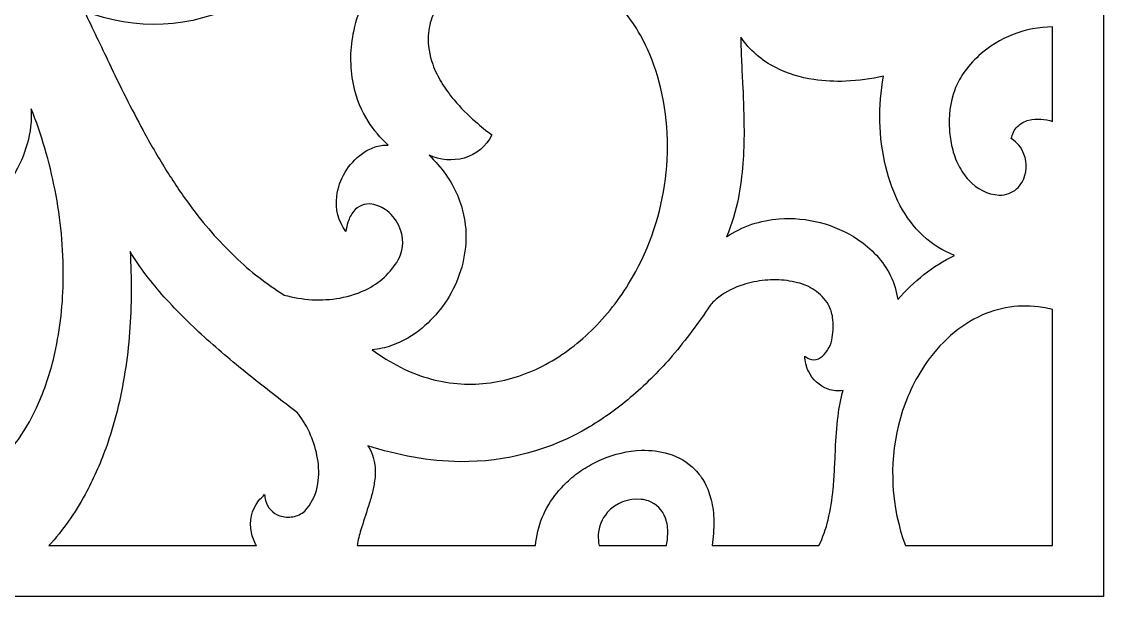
# Model space of a CAD drawing. Header units: centimetres. Extents: x 12.2 to 20.8, y -9 to 9.
# Drawn here: x 16 to 20.798, y -9 to -6.452 of the extents above; entities that cross this region are included whole.
import ezdxf

# ---------------------------------------------------------------- set-up
doc = ezdxf.new("R2010")
doc.units = ezdxf.units.CM
doc.header["$MEASUREMENT"] = 0
doc.layers.add('layer 1', color=7, linetype='Continuous')

msp = doc.modelspace()

# ---------------------------------------------------------------- linework, layer by layer
at = {"layer": 'layer 1', "color": 250, "lineweight": 30}
for points, knots in [([(20.79752, 9.00068), (20.79752, 9.00068), (12.15709, 9.00068), (12.15709, 9.00068), (12.15709, 9.00068), (12.15709, 9.00068), (12.15709, -9.00021), (12.15709, -9.00021), (12.15709, -9.00021), (12.15709, -9.00021), (20.79752, -9.00021), (20.79752, -9.00021), (20.79752, -9.00021), (20.79752, -9.00021), (20.79752, 9.00068), (20.79752, 9.00068)], [0, 0, 0, 0, 0.2, 0.2, 0.2, 0.2, 0.4, 0.4, 0.4, 0.4, 0.6, 0.6, 0.6, 0.6, 1, 1, 1, 1]), ([(17.00022, -6.35289), (17.02698, -6.33696), (17.05289, -6.31962), (17.07783, -6.30095), (17.07783, -6.30095), (17.103, -6.2821), (17.12686, -6.26157), (17.14926, -6.2395), (17.14926, -6.2395), (17.17196, -6.21712), (17.19341, -6.19349), (17.2135, -6.16873), (17.2135, -6.16873), (17.23402, -6.14343), (17.25275, -6.11673), (17.26955, -6.08883), (17.26955, -6.08883), (17.28683, -6.06012), (17.30247, -6.03045), (17.31641, -5.99997), (17.31641, -5.99997), (17.33087, -5.96832), (17.34313, -5.9357), (17.35307, -5.90235), (17.35307, -5.90235), (17.3745, -5.83051), (17.38751, -5.7564), (17.39182, -5.68155), (17.39182, -5.68155), (17.40505, -5.72732), (17.42306, -5.77157), (17.44554, -5.81357), (17.44554, -5.81357), (17.45779, -5.83646), (17.47106, -5.85878), (17.48532, -5.88047), (17.48532, -5.88047), (17.51128, -5.91994), (17.54231, -5.95584), (17.57762, -5.98724), (17.57762, -5.98724), (17.6045, -6.01114), (17.63538, -6.03014), (17.66883, -6.04336), (17.66883, -6.04336), (17.69466, -6.05356), (17.72243, -6.05794), (17.75015, -6.05618), (17.75015, -6.05618), (17.7144, -6.08324), (17.68133, -6.11366), (17.65139, -6.14703), (17.65139, -6.14703), (17.6211, -6.1808), (17.59375, -6.21712), (17.56967, -6.25557), (17.56967, -6.25557), (17.52168, -6.3322), (17.48815, -6.41701), (17.47077, -6.50574), (17.47077, -6.50574), (17.45538, -6.58433), (17.45655, -6.66529), (17.47422, -6.7434), (17.47422, -6.7434), (17.48622, -6.79645), (17.50729, -6.84705), (17.5365, -6.89294), (17.5365, -6.89294), (17.56131, -6.93193), (17.59107, -6.96755), (17.62504, -6.9989), (17.62504, -6.9989), (17.60463, -6.99868), (17.58432, -7.00189), (17.56498, -7.00842), (17.56498, -7.00842), (17.54568, -7.01494), (17.52744, -7.02429), (17.51088, -7.03616), (17.51088, -7.03616), (17.44804, -7.08124), (17.4068, -7.15053), (17.39719, -7.22726), (17.39719, -7.22726), (17.3903, -7.28224), (17.40464, -7.33783), (17.4373, -7.38259), (17.4373, -7.38259), (17.43944, -7.3684), (17.44269, -7.35441), (17.44705, -7.34074), (17.44705, -7.34074), (17.45246, -7.32371), (17.46088, -7.3078), (17.47189, -7.29373), (17.47189, -7.29373), (17.49097, -7.26935), (17.52156, -7.25699), (17.55223, -7.26124), (17.55223, -7.26124), (17.57713, -7.26469), (17.60061, -7.27484), (17.62018, -7.29062), (17.62018, -7.29062), (17.64544, -7.31098), (17.66523, -7.33728), (17.6778, -7.36719), (17.6778, -7.36719), (17.69478, -7.40914), (17.6942, -7.45612), (17.67621, -7.49766), (17.67621, -7.49766), (17.64496, -7.55618), (17.59677, -7.60386), (17.53794, -7.63453), (17.53794, -7.63453), (17.4981, -7.65529), (17.45529, -7.66976), (17.41101, -7.67741), (17.41101, -7.67741), (17.32879, -7.69164), (17.24446, -7.68702), (17.16428, -7.66394), (17.16428, -7.66394), (17.08598, -7.61536), (17.01301, -7.55871), (16.94652, -7.49492), (16.94652, -7.49492), (16.87344, -7.4248), (16.80658, -7.34848), (16.74667, -7.26681), (16.74667, -7.26681), (16.70824, -7.21442), (16.67185, -7.16057), (16.63756, -7.10538), (16.63756, -7.10538), (16.60292, -7.04962), (16.56999, -6.99282), (16.53883, -6.93504), (16.53883, -6.93504), (16.48579, -6.83672), (16.43536, -6.73703), (16.38758, -6.63605), (16.38758, -6.63605), (16.35094, -6.55863), (16.31404, -6.48134), (16.27689, -6.40417), (16.27689, -6.40417), (16.50156, -6.49494), (16.75497, -6.4825), (16.9696, -6.37001), (16.9696, -6.37001), (16.97995, -6.36459), (16.99017, -6.35888), (17.00022, -6.35289)], [0, 0, 0, 0, 0.025, 0.025, 0.025, 0.025, 0.05, 0.05, 0.05, 0.05, 0.075, 0.075, 0.075, 0.075, 0.1, 0.1, 0.1, 0.1, 0.125, 0.125, 0.125, 0.125, 0.15, 0.15, 0.15, 0.15, 0.175, 0.175, 0.175, 0.175, 0.2, 0.2, 0.2, 0.2, 0.225, 0.225, 0.225, 0.225, 0.25, 0.25, 0.25, 0.25, 0.275, 0.275, 0.275, 0.275, 0.3, 0.3, 0.3, 0.3, 0.325, 0.325, 0.325, 0.325, 0.35, 0.35, 0.35, 0.35, 0.375, 0.375, 0.375, 0.375, 0.4, 0.4, 0.4, 0.4, 0.425, 0.425, 0.425, 0.425, 0.45, 0.45, 0.45, 0.45, 0.475, 0.475, 0.475, 0.475, 0.5, 0.5, 0.5, 0.5, 0.525, 0.525, 0.525, 0.525, 0.55, 0.55, 0.55, 0.55, 0.575, 0.575, 0.575, 0.575, 0.6, 0.6, 0.6, 0.6, 0.625, 0.625, 0.625, 0.625, 0.65, 0.65, 0.65, 0.65, 0.675, 0.675, 0.675, 0.675, 0.7, 0.7, 0.7, 0.7, 0.725, 0.725, 0.725, 0.725, 0.75, 0.75, 0.75, 0.75, 0.775, 0.775, 0.775, 0.775, 0.8, 0.8, 0.8, 0.8, 0.825, 0.825, 0.825, 0.825, 0.85, 0.85, 0.85, 0.85, 0.875, 0.875, 0.875, 0.875, 0.9, 0.9, 0.9, 0.9, 0.925, 0.925, 0.925, 0.925, 0.95, 0.95, 0.95, 0.95, 1, 1, 1, 1]), ([(17.55423, -7.9067), (17.58379, -7.90441), (17.61292, -7.89818), (17.64084, -7.8882), (17.64084, -7.8882), (17.69016, -7.87056), (17.73594, -7.84421), (17.77597, -7.81042), (17.77597, -7.81042), (17.8096, -7.78204), (17.83982, -7.74984), (17.86602, -7.71448), (17.86602, -7.71448), (17.92281, -7.63784), (17.95805, -7.54734), (17.968, -7.45247), (17.968, -7.45247), (17.97259, -7.4088), (17.97077, -7.36467), (17.96259, -7.32152), (17.96259, -7.32152), (17.94953, -7.25257), (17.92174, -7.18722), (17.88113, -7.12999), (17.88113, -7.12999), (17.85914, -7.09901), (17.83435, -7.07011), (17.80706, -7.04366), (17.80706, -7.04366), (17.85559, -7.06622), (17.91059, -7.0708), (17.96217, -7.05655), (17.96217, -7.05655), (18.01585, -7.04118), (18.06071, -7.00403), (18.08579, -6.95414), (18.08579, -6.95414), (18.06059, -6.93529), (18.03611, -6.91551), (18.01239, -6.89484), (18.01239, -6.89484), (17.97838, -6.8652), (17.94663, -6.83308), (17.91739, -6.79872), (17.91739, -6.79872), (17.89697, -6.77473), (17.8785, -6.74915), (17.86214, -6.72222), (17.86214, -6.72222), (17.84651, -6.69648), (17.83339, -6.66931), (17.82295, -6.64106), (17.82295, -6.64106), (17.80794, -6.60046), (17.80124, -6.55728), (17.80322, -6.51403), (17.80322, -6.51403), (17.80464, -6.48303), (17.81163, -6.45254), (17.82387, -6.42402), (17.82387, -6.42402), (17.8445, -6.3759), (17.8767, -6.33364), (17.91761, -6.30096), (17.91761, -6.30096), (17.95178, -6.27367), (17.98973, -6.25151), (18.0303, -6.23518), (18.0303, -6.23518), (18.0792, -6.21548), (18.13082, -6.2034), (18.18338, -6.19934), (18.18338, -6.19934), (18.28124, -6.19179), (18.37936, -6.20931), (18.46857, -6.25024), (18.46857, -6.25024), (18.50682, -6.2678), (18.54291, -6.28969), (18.57616, -6.31549), (18.57616, -6.31549), (18.64497, -6.36888), (18.70213, -6.43573), (18.74421, -6.51199), (18.74421, -6.51199), (18.77572, -6.56909), (18.80098, -6.62941), (18.81957, -6.69192), (18.81957, -6.69192), (18.86261, -6.84037), (18.87472, -6.99601), (18.85518, -7.14933), (18.85518, -7.14933), (18.83566, -7.30251), (18.78625, -7.45031), (18.70973, -7.58445), (18.70973, -7.58445), (18.66276, -7.66679), (18.60525, -7.74263), (18.53864, -7.81007), (18.53864, -7.81007), (18.47526, -7.87425), (18.40281, -7.92874), (18.32358, -7.97185), (18.32358, -7.97185), (18.24737, -8.01331), (18.1644, -8.0408), (18.07851, -8.05304), (18.07851, -8.05304), (17.99127, -8.06548), (17.90245, -8.05998), (17.81741, -8.0369), (17.81741, -8.0369), (17.76985, -8.024), (17.72372, -8.00632), (17.67971, -7.98414), (17.67971, -7.98414), (17.63574, -7.96197), (17.59376, -7.93606), (17.55423, -7.9067)], [0, 0, 0, 0, 0.0322581, 0.0322581, 0.0322581, 0.0322581, 0.0645161, 0.0645161, 0.0645161, 0.0645161, 0.0967742, 0.0967742, 0.0967742, 0.0967742, 0.1290323, 0.1290323, 0.1290323, 0.1290323, 0.1612903, 0.1612903, 0.1612903, 0.1612903, 0.1935484, 0.1935484, 0.1935484, 0.1935484, 0.2258065, 0.2258065, 0.2258065, 0.2258065, 0.2580645, 0.2580645, 0.2580645, 0.2580645, 0.2903226, 0.2903226, 0.2903226, 0.2903226, 0.3225806, 0.3225806, 0.3225806, 0.3225806, 0.3548387, 0.3548387, 0.3548387, 0.3548387, 0.3870968, 0.3870968, 0.3870968, 0.3870968, 0.4193548, 0.4193548, 0.4193548, 0.4193548, 0.4516129, 0.4516129, 0.4516129, 0.4516129, 0.483871, 0.483871, 0.483871, 0.483871, 0.516129, 0.516129, 0.516129, 0.516129, 0.5483871, 0.5483871, 0.5483871, 0.5483871, 0.5806452, 0.5806452, 0.5806452, 0.5806452, 0.6129032, 0.6129032, 0.6129032, 0.6129032, 0.6451613, 0.6451613, 0.6451613, 0.6451613, 0.6774194, 0.6774194, 0.6774194, 0.6774194, 0.7096774, 0.7096774, 0.7096774, 0.7096774, 0.7419355, 0.7419355, 0.7419355, 0.7419355, 0.7741935, 0.7741935, 0.7741935, 0.7741935, 0.8064516, 0.8064516, 0.8064516, 0.8064516, 0.8387097, 0.8387097, 0.8387097, 0.8387097, 0.8709677, 0.8709677, 0.8709677, 0.8709677, 0.9032258, 0.9032258, 0.9032258, 0.9032258, 0.9354839, 0.9354839, 0.9354839, 0.9354839, 1, 1, 1, 1]), ([(20.24565, -6.60257), (20.33533, -6.52155), (20.45166, -6.4762), (20.57251, -6.47507), (20.57251, -6.47507), (20.57251, -6.47507), (20.57251, -6.8944), (20.57251, -6.8944), (20.57251, -6.8944), (20.53867, -6.8826), (20.50221, -6.88062), (20.4673, -6.88871), (20.4673, -6.88871), (20.44802, -6.89318), (20.43039, -6.903), (20.41646, -6.91707), (20.41646, -6.91707), (20.40927, -6.92431), (20.40334, -6.93269), (20.39889, -6.94187), (20.39889, -6.94187), (20.39445, -6.95103), (20.39119, -6.96071), (20.38918, -6.97068), (20.38918, -6.97068), (20.4147, -6.98676), (20.43437, -7.01065), (20.44524, -7.03879), (20.44524, -7.03879), (20.4609, -7.07932), (20.458, -7.12471), (20.43734, -7.16294), (20.43734, -7.16294), (20.42454, -7.18663), (20.40342, -7.20477), (20.37807, -7.21386), (20.37807, -7.21386), (20.36454, -7.21872), (20.35028, -7.2212), (20.33591, -7.22122), (20.33591, -7.22122), (20.28375, -7.21752), (20.23505, -7.19365), (20.20016, -7.15471), (20.20016, -7.15471), (20.18235, -7.13484), (20.16725, -7.1127), (20.15526, -7.08887), (20.15526, -7.08887), (20.14263, -7.06379), (20.13299, -7.03731), (20.12655, -7.00998), (20.12655, -7.00998), (20.12051, -6.98432), (20.11649, -6.95822), (20.11453, -6.93193), (20.11453, -6.93193), (20.11004, -6.87153), (20.11822, -6.81083), (20.13852, -6.75376), (20.13852, -6.75376), (20.14761, -6.72821), (20.16024, -6.70406), (20.17604, -6.68202), (20.17604, -6.68202), (20.19607, -6.65292), (20.21943, -6.62625), (20.24565, -6.60257)], [0, 0, 0, 0, 0.0555556, 0.0555556, 0.0555556, 0.0555556, 0.1111111, 0.1111111, 0.1111111, 0.1111111, 0.1666667, 0.1666667, 0.1666667, 0.1666667, 0.2222222, 0.2222222, 0.2222222, 0.2222222, 0.2777778, 0.2777778, 0.2777778, 0.2777778, 0.3333333, 0.3333333, 0.3333333, 0.3333333, 0.3888889, 0.3888889, 0.3888889, 0.3888889, 0.4444444, 0.4444444, 0.4444444, 0.4444444, 0.5, 0.5, 0.5, 0.5, 0.5555556, 0.5555556, 0.5555556, 0.5555556, 0.6111111, 0.6111111, 0.6111111, 0.6111111, 0.6666667, 0.6666667, 0.6666667, 0.6666667, 0.7222222, 0.7222222, 0.7222222, 0.7222222, 0.7777778, 0.7777778, 0.7777778, 0.7777778, 0.8333333, 0.8333333, 0.8333333, 0.8333333, 0.8888889, 0.8888889, 0.8888889, 0.8888889, 1, 1, 1, 1]), ([(19.18922, -6.52018), (19.22844, -6.57803), (19.2819, -6.62474), (19.34449, -6.65583), (19.34449, -6.65583), (19.39754, -6.68219), (19.45442, -6.69996), (19.51303, -6.7085), (19.51303, -6.7085), (19.56022, -6.71537), (19.60793, -6.71791), (19.65558, -6.71607), (19.65558, -6.71607), (19.71181, -6.7139), (19.76767, -6.70614), (19.82237, -6.69291), (19.82237, -6.69291), (19.79773, -6.82644), (19.80111, -6.96357), (19.8323, -7.09572), (19.8323, -7.09572), (19.84646, -7.15569), (19.86817, -7.2136), (19.89694, -7.26809), (19.89694, -7.26809), (19.92288, -7.31724), (19.95663, -7.36184), (19.99688, -7.40017), (19.99688, -7.40017), (20.03728, -7.43864), (20.08502, -7.46853), (20.13727, -7.48807), (20.13727, -7.48807), (20.08906, -7.51156), (20.04355, -7.54021), (20.00154, -7.57355), (20.00154, -7.57355), (19.95957, -7.60685), (19.92068, -7.64386), (19.88535, -7.68414), (19.88535, -7.68414), (19.88072, -7.64742), (19.86994, -7.61175), (19.85346, -7.57861), (19.85346, -7.57861), (19.83702, -7.54554), (19.81599, -7.51496), (19.79098, -7.48778), (19.79098, -7.48778), (19.76634, -7.46101), (19.73856, -7.43732), (19.70823, -7.41722), (19.70823, -7.41722), (19.60533, -7.34902), (19.48273, -7.31703), (19.35963, -7.3263), (19.35963, -7.3263), (19.3185, -7.3294), (19.27792, -7.33755), (19.23878, -7.35058), (19.23878, -7.35058), (19.19867, -7.36393), (19.1606, -7.38269), (19.12558, -7.40636), (19.12558, -7.40636), (19.14934, -7.35005), (19.16713, -7.29142), (19.17866, -7.23139), (19.17866, -7.23139), (19.18823, -7.18159), (19.19494, -7.13129), (19.19876, -7.08073), (19.19876, -7.08073), (19.20238, -7.03273), (19.20402, -6.9846), (19.20365, -6.93647), (19.20365, -6.93647), (19.20317, -6.8719), (19.20132, -6.80734), (19.19809, -6.74285), (19.19809, -6.74285), (19.19623, -6.70575), (19.19447, -6.66865), (19.19278, -6.63155), (19.19278, -6.63155), (19.1911, -6.59445), (19.18991, -6.55732), (19.18922, -6.52018)], [0, 0, 0, 0, 0.0434783, 0.0434783, 0.0434783, 0.0434783, 0.0869565, 0.0869565, 0.0869565, 0.0869565, 0.1304348, 0.1304348, 0.1304348, 0.1304348, 0.173913, 0.173913, 0.173913, 0.173913, 0.2173913, 0.2173913, 0.2173913, 0.2173913, 0.2608696, 0.2608696, 0.2608696, 0.2608696, 0.3043478, 0.3043478, 0.3043478, 0.3043478, 0.3478261, 0.3478261, 0.3478261, 0.3478261, 0.3913043, 0.3913043, 0.3913043, 0.3913043, 0.4347826, 0.4347826, 0.4347826, 0.4347826, 0.4782609, 0.4782609, 0.4782609, 0.4782609, 0.5217391, 0.5217391, 0.5217391, 0.5217391, 0.5652174, 0.5652174, 0.5652174, 0.5652174, 0.6086957, 0.6086957, 0.6086957, 0.6086957, 0.6521739, 0.6521739, 0.6521739, 0.6521739, 0.6956522, 0.6956522, 0.6956522, 0.6956522, 0.7391304, 0.7391304, 0.7391304, 0.7391304, 0.7826087, 0.7826087, 0.7826087, 0.7826087, 0.826087, 0.826087, 0.826087, 0.826087, 0.8695652, 0.8695652, 0.8695652, 0.8695652, 0.9130435, 0.9130435, 0.9130435, 0.9130435, 1, 1, 1, 1]), ([(15.74758, -7.34939), (15.83545, -7.2963), (15.90926, -7.22276), (15.96267, -7.13508), (15.96267, -7.13508), (15.98965, -7.09078), (16.01046, -7.04299), (16.02452, -6.99307), (16.02452, -6.99307), (16.03873, -6.94259), (16.04447, -6.89009), (16.0415, -6.83773), (16.0415, -6.83773), (16.06473, -6.89493), (16.08505, -6.95327), (16.1024, -7.01252), (16.1024, -7.01252), (16.12038, -7.07392), (16.13552, -7.13611), (16.1478, -7.19891), (16.1478, -7.19891), (16.17286, -7.32713), (16.18508, -7.4575), (16.18429, -7.58815), (16.18429, -7.58815), (16.18361, -7.70031), (16.17109, -7.81207), (16.14696, -7.92161), (16.14696, -7.92161), (16.13022, -7.99757), (16.10607, -8.0717), (16.07484, -8.14294), (16.07484, -8.14294), (16.05011, -8.19935), (16.02016, -8.25332), (15.98537, -8.30414), (15.98537, -8.30414), (15.96153, -8.33867), (15.93071, -8.36778), (15.89488, -8.38963), (15.89488, -8.38963), (15.85916, -8.41142), (15.81974, -8.42645), (15.77858, -8.434), (15.77858, -8.434), (15.69675, -8.44901), (15.61234, -8.43912), (15.53618, -8.40562), (15.53618, -8.40562), (15.50061, -8.38998), (15.46779, -8.36875), (15.43894, -8.34272), (15.43894, -8.34272), (15.40992, -8.31654), (15.38707, -8.28427), (15.37202, -8.24821), (15.37202, -8.24821), (15.36452, -8.23024), (15.35932, -8.21139), (15.35655, -8.19211), (15.35655, -8.19211), (15.35103, -8.15379), (15.35372, -8.11474), (15.36443, -8.07753), (15.36443, -8.07753), (15.37308, -8.04746), (15.38499, -8.01844), (15.39995, -7.99096), (15.39995, -7.99096), (15.39995, -7.99096), (15.38229, -7.99153), (15.38229, -7.99153), (15.38229, -7.99153), (15.38229, -7.99153), (15.36463, -7.9921), (15.36463, -7.9921), (15.36463, -7.9921), (15.36463, -7.9921), (15.32931, -7.99324), (15.32931, -7.99324), (15.32931, -7.99324), (15.32931, -7.99324), (15.31165, -7.99381), (15.31165, -7.99381), (15.31165, -7.99381), (15.31165, -7.99381), (15.29398, -7.99438), (15.29398, -7.99438), (15.29398, -7.99438), (15.29398, -7.99438), (15.27632, -7.99495), (15.27632, -7.99495), (15.27632, -7.99495), (15.27632, -7.99495), (15.25865, -7.99552), (15.25865, -7.99552), (15.25865, -7.99552), (15.26543, -7.93349), (15.27185, -7.87142), (15.27791, -7.80932), (15.27791, -7.80932), (15.28332, -7.75391), (15.28654, -7.69831), (15.28756, -7.64265), (15.28756, -7.64265), (15.28917, -7.55449), (15.28331, -7.46634), (15.27002, -7.37918), (15.27002, -7.37918), (15.26553, -7.34974), (15.26039, -7.32041), (15.25462, -7.2912), (15.25462, -7.2912), (15.26536, -7.30609), (15.27723, -7.32014), (15.29012, -7.33323), (15.29012, -7.33323), (15.34133, -7.38521), (15.40992, -7.41656), (15.48274, -7.42124), (15.48274, -7.42124), (15.52764, -7.42413), (15.57272, -7.41926), (15.61597, -7.40684), (15.61597, -7.40684), (15.66218, -7.39357), (15.70644, -7.37425), (15.74758, -7.34939)], [0, 0, 0, 0, 0.030303, 0.030303, 0.030303, 0.030303, 0.0606061, 0.0606061, 0.0606061, 0.0606061, 0.0909091, 0.0909091, 0.0909091, 0.0909091, 0.1212121, 0.1212121, 0.1212121, 0.1212121, 0.1515152, 0.1515152, 0.1515152, 0.1515152, 0.1818182, 0.1818182, 0.1818182, 0.1818182, 0.2121212, 0.2121212, 0.2121212, 0.2121212, 0.2424242, 0.2424242, 0.2424242, 0.2424242, 0.2727273, 0.2727273, 0.2727273, 0.2727273, 0.3030303, 0.3030303, 0.3030303, 0.3030303, 0.3333333, 0.3333333, 0.3333333, 0.3333333, 0.3636364, 0.3636364, 0.3636364, 0.3636364, 0.3939394, 0.3939394, 0.3939394, 0.3939394, 0.4242424, 0.4242424, 0.4242424, 0.4242424, 0.4545455, 0.4545455, 0.4545455, 0.4545455, 0.4848485, 0.4848485, 0.4848485, 0.4848485, 0.5151515, 0.5151515, 0.5151515, 0.5151515, 0.5454545, 0.5454545, 0.5454545, 0.5454545, 0.5757576, 0.5757576, 0.5757576, 0.5757576, 0.6060606, 0.6060606, 0.6060606, 0.6060606, 0.6363636, 0.6363636, 0.6363636, 0.6363636, 0.6666667, 0.6666667, 0.6666667, 0.6666667, 0.6969697, 0.6969697, 0.6969697, 0.6969697, 0.7272727, 0.7272727, 0.7272727, 0.7272727, 0.7575758, 0.7575758, 0.7575758, 0.7575758, 0.7878788, 0.7878788, 0.7878788, 0.7878788, 0.8181818, 0.8181818, 0.8181818, 0.8181818, 0.8484848, 0.8484848, 0.8484848, 0.8484848, 0.8787879, 0.8787879, 0.8787879, 0.8787879, 0.9090909, 0.9090909, 0.9090909, 0.9090909, 0.9393939, 0.9393939, 0.9393939, 0.9393939, 1, 1, 1, 1]), ([(16.12062, -8.7752), (16.18308, -8.70645), (16.23695, -8.6304), (16.28107, -8.54866), (16.28107, -8.54866), (16.31661, -8.48282), (16.34723, -8.41446), (16.3727, -8.34411), (16.3727, -8.34411), (16.39234, -8.28986), (16.40909, -8.23461), (16.42289, -8.17858), (16.42289, -8.17858), (16.45115, -8.06382), (16.46972, -7.9469), (16.4784, -7.82903), (16.4784, -7.82903), (16.48718, -7.70975), (16.48792, -7.59003), (16.48062, -7.47064), (16.48062, -7.47064), (16.50236, -7.50685), (16.5261, -7.5418), (16.55174, -7.57537), (16.55174, -7.57537), (16.57736, -7.60891), (16.60432, -7.64142), (16.63254, -7.67282), (16.63254, -7.67282), (16.69243, -7.73946), (16.75604, -7.80265), (16.82307, -7.86211), (16.82307, -7.86211), (16.85678, -7.89201), (16.89084, -7.92154), (16.92522, -7.95067), (16.92522, -7.95067), (16.95894, -7.97925), (16.99317, -8.00721), (17.02791, -8.03453), (17.02791, -8.03453), (17.0926, -8.08541), (17.15755, -8.13594), (17.22277, -8.18613), (17.22277, -8.18613), (17.22708, -8.19146), (17.23123, -8.19693), (17.2352, -8.20252), (17.2352, -8.20252), (17.2772, -8.26165), (17.3043, -8.33008), (17.3142, -8.40192), (17.3142, -8.40192), (17.3194, -8.43966), (17.31818, -8.47802), (17.31058, -8.51535), (17.31058, -8.51535), (17.30244, -8.55535), (17.28319, -8.59227), (17.25507, -8.62185), (17.25507, -8.62185), (17.24017, -8.63509), (17.22184, -8.6439), (17.20219, -8.64726), (17.20219, -8.64726), (17.18307, -8.65054), (17.16342, -8.64905), (17.14502, -8.64292), (17.14502, -8.64292), (17.11357, -8.63246), (17.08956, -8.60674), (17.08125, -8.57466), (17.08125, -8.57466), (17.07909, -8.56634), (17.07781, -8.55781), (17.07743, -8.54922), (17.07743, -8.54922), (17.06759, -8.55772), (17.05856, -8.56712), (17.05046, -8.5773), (17.05046, -8.5773), (17.01928, -8.6165), (17.00757, -8.66768), (17.01863, -8.71653), (17.01863, -8.71653), (17.02328, -8.73706), (17.03085, -8.75682), (17.04111, -8.7752), (17.04111, -8.7752), (17.04111, -8.7752), (16.12062, -8.7752), (16.12062, -8.7752)], [0, 0, 0, 0, 0.0416667, 0.0416667, 0.0416667, 0.0416667, 0.0833333, 0.0833333, 0.0833333, 0.0833333, 0.125, 0.125, 0.125, 0.125, 0.1666667, 0.1666667, 0.1666667, 0.1666667, 0.2083333, 0.2083333, 0.2083333, 0.2083333, 0.25, 0.25, 0.25, 0.25, 0.2916667, 0.2916667, 0.2916667, 0.2916667, 0.3333333, 0.3333333, 0.3333333, 0.3333333, 0.375, 0.375, 0.375, 0.375, 0.4166667, 0.4166667, 0.4166667, 0.4166667, 0.4583333, 0.4583333, 0.4583333, 0.4583333, 0.5, 0.5, 0.5, 0.5, 0.5416667, 0.5416667, 0.5416667, 0.5416667, 0.5833333, 0.5833333, 0.5833333, 0.5833333, 0.625, 0.625, 0.625, 0.625, 0.6666667, 0.6666667, 0.6666667, 0.6666667, 0.7083333, 0.7083333, 0.7083333, 0.7083333, 0.75, 0.75, 0.75, 0.75, 0.7916667, 0.7916667, 0.7916667, 0.7916667, 0.8333333, 0.8333333, 0.8333333, 0.8333333, 0.875, 0.875, 0.875, 0.875, 0.9166667, 0.9166667, 0.9166667, 0.9166667, 1, 1, 1, 1]), ([(17.94523, -8.40304), (18.14691, -8.40556), (18.34542, -8.352), (18.51843, -8.24834), (18.51843, -8.24834), (18.58631, -8.20767), (18.65056, -8.16122), (18.71045, -8.1095), (18.71045, -8.1095), (18.77324, -8.05528), (18.8318, -7.99631), (18.88559, -7.93313), (18.88559, -7.93313), (18.94564, -7.86259), (19.00145, -7.78854), (19.05272, -7.71137), (19.05272, -7.71137), (19.06384, -7.69709), (19.07679, -7.68435), (19.09125, -7.67346), (19.09125, -7.67346), (19.12409, -7.64871), (19.16108, -7.63005), (19.20049, -7.61832), (19.20049, -7.61832), (19.21612, -7.61367), (19.23192, -7.60961), (19.24785, -7.60614), (19.24785, -7.60614), (19.26399, -7.60263), (19.28035, -7.60021), (19.29682, -7.59889), (19.29682, -7.59889), (19.31323, -7.59759), (19.32967, -7.5969), (19.34613, -7.59683), (19.34613, -7.59683), (19.36231, -7.59677), (19.37848, -7.5979), (19.3945, -7.60021), (19.3945, -7.60021), (19.41003, -7.60245), (19.42543, -7.60548), (19.44066, -7.60927), (19.44066, -7.60927), (19.4675, -7.61596), (19.49304, -7.62704), (19.51626, -7.64207), (19.51626, -7.64207), (19.54173, -7.65855), (19.56279, -7.68096), (19.57766, -7.70739), (19.57766, -7.70739), (19.58744, -7.72479), (19.59388, -7.74386), (19.59664, -7.76362), (19.59664, -7.76362), (19.60079, -7.79332), (19.60013, -7.82349), (19.59468, -7.85297), (19.59468, -7.85297), (19.5928, -7.86875), (19.5879, -7.88401), (19.58023, -7.89792), (19.58023, -7.89792), (19.57624, -7.90516), (19.57176, -7.9121), (19.56681, -7.91871), (19.56681, -7.91871), (19.55802, -7.93046), (19.54655, -7.93994), (19.53335, -7.94635), (19.53335, -7.94635), (19.52049, -7.95261), (19.50554, -7.95289), (19.49244, -7.94713), (19.49244, -7.94713), (19.48549, -7.94407), (19.4791, -7.93986), (19.47354, -7.93468), (19.47354, -7.93468), (19.47409, -7.95789), (19.47944, -7.98075), (19.48925, -8.00179), (19.48925, -8.00179), (19.50656, -8.03891), (19.53802, -8.06758), (19.5766, -8.08134), (19.5766, -8.08134), (19.5979, -8.08894), (19.62079, -8.09096), (19.64309, -8.08721), (19.64309, -8.08721), (19.63287, -8.12447), (19.62547, -8.16246), (19.62095, -8.20083), (19.62095, -8.20083), (19.61516, -8.24998), (19.61123, -8.29934), (19.60918, -8.34879), (19.60918, -8.34879), (19.60795, -8.37813), (19.60659, -8.40746), (19.60508, -8.43679), (19.60508, -8.43679), (19.60358, -8.46592), (19.60156, -8.49503), (19.59902, -8.52409), (19.59902, -8.52409), (19.59498, -8.57035), (19.58751, -8.61624), (19.57668, -8.66139), (19.57668, -8.66139), (19.56724, -8.70072), (19.55349, -8.73888), (19.53568, -8.7752), (19.53568, -8.7752), (19.53568, -8.7752), (19.06173, -8.7752), (19.06173, -8.7752), (19.06173, -8.7752), (19.06736, -8.73879), (19.07, -8.70198), (19.06961, -8.66514), (19.06961, -8.66514), (19.06927, -8.63402), (19.0654, -8.60303), (19.05806, -8.57279), (19.05806, -8.57279), (19.05171, -8.54663), (19.04217, -8.52134), (19.02964, -8.4975), (19.02964, -8.4975), (19.0183, -8.47592), (19.00389, -8.45608), (18.98688, -8.43862), (18.98688, -8.43862), (18.95421, -8.4051), (18.91341, -8.38059), (18.86848, -8.36749), (18.86848, -8.36749), (18.82983, -8.35622), (18.78962, -8.35121), (18.74939, -8.35264), (18.74939, -8.35264), (18.68794, -8.35482), (18.62745, -8.3687), (18.5712, -8.39351), (18.5712, -8.39351), (18.54634, -8.40448), (18.52225, -8.41709), (18.49908, -8.43128), (18.49908, -8.43128), (18.47563, -8.44564), (18.45349, -8.46203), (18.43291, -8.48026), (18.43291, -8.48026), (18.41191, -8.49886), (18.3924, -8.51908), (18.37456, -8.54072), (18.37456, -8.54072), (18.31963, -8.60739), (18.28613, -8.68916), (18.27852, -8.7752), (18.27852, -8.7752), (18.27852, -8.7752), (17.48764, -8.7752), (17.48764, -8.7752), (17.48764, -8.7752), (17.49174, -8.75145), (17.49735, -8.728), (17.50446, -8.70497), (17.50446, -8.70497), (17.515, -8.6708), (17.52585, -8.63673), (17.53701, -8.60275), (17.53701, -8.60275), (17.5432, -8.58391), (17.54875, -8.56487), (17.55367, -8.54566), (17.55367, -8.54566), (17.5584, -8.52716), (17.56218, -8.50844), (17.56501, -8.48956), (17.56501, -8.48956), (17.56849, -8.46624), (17.56896, -8.44257), (17.56639, -8.41914), (17.56639, -8.41914), (17.56297, -8.38797), (17.55206, -8.35807), (17.5346, -8.33203), (17.5346, -8.33203), (17.60093, -8.35354), (17.66863, -8.37058), (17.73724, -8.38302), (17.73724, -8.38302), (17.80589, -8.39547), (17.87547, -8.40217), (17.94523, -8.40304)], [0, 0, 0, 0, 0.0196078, 0.0196078, 0.0196078, 0.0196078, 0.0392157, 0.0392157, 0.0392157, 0.0392157, 0.0588235, 0.0588235, 0.0588235, 0.0588235, 0.0784314, 0.0784314, 0.0784314, 0.0784314, 0.0980392, 0.0980392, 0.0980392, 0.0980392, 0.1176471, 0.1176471, 0.1176471, 0.1176471, 0.1372549, 0.1372549, 0.1372549, 0.1372549, 0.1568627, 0.1568627, 0.1568627, 0.1568627, 0.1764706, 0.1764706, 0.1764706, 0.1764706, 0.1960784, 0.1960784, 0.1960784, 0.1960784, 0.2156863, 0.2156863, 0.2156863, 0.2156863, 0.2352941, 0.2352941, 0.2352941, 0.2352941, 0.254902, 0.254902, 0.254902, 0.254902, 0.2745098, 0.2745098, 0.2745098, 0.2745098, 0.2941176, 0.2941176, 0.2941176, 0.2941176, 0.3137255, 0.3137255, 0.3137255, 0.3137255, 0.3333333, 0.3333333, 0.3333333, 0.3333333, 0.3529412, 0.3529412, 0.3529412, 0.3529412, 0.372549, 0.372549, 0.372549, 0.372549, 0.3921569, 0.3921569, 0.3921569, 0.3921569, 0.4117647, 0.4117647, 0.4117647, 0.4117647, 0.4313725, 0.4313725, 0.4313725, 0.4313725, 0.4509804, 0.4509804, 0.4509804, 0.4509804, 0.4705882, 0.4705882, 0.4705882, 0.4705882, 0.4901961, 0.4901961, 0.4901961, 0.4901961, 0.5098039, 0.5098039, 0.5098039, 0.5098039, 0.5294118, 0.5294118, 0.5294118, 0.5294118, 0.5490196, 0.5490196, 0.5490196, 0.5490196, 0.5686275, 0.5686275, 0.5686275, 0.5686275, 0.5882353, 0.5882353, 0.5882353, 0.5882353, 0.6078431, 0.6078431, 0.6078431, 0.6078431, 0.627451, 0.627451, 0.627451, 0.627451, 0.6470588, 0.6470588, 0.6470588, 0.6470588, 0.6666667, 0.6666667, 0.6666667, 0.6666667, 0.6862745, 0.6862745, 0.6862745, 0.6862745, 0.7058824, 0.7058824, 0.7058824, 0.7058824, 0.7254902, 0.7254902, 0.7254902, 0.7254902, 0.745098, 0.745098, 0.745098, 0.745098, 0.7647059, 0.7647059, 0.7647059, 0.7647059, 0.7843137, 0.7843137, 0.7843137, 0.7843137, 0.8039216, 0.8039216, 0.8039216, 0.8039216, 0.8235294, 0.8235294, 0.8235294, 0.8235294, 0.8431373, 0.8431373, 0.8431373, 0.8431373, 0.8627451, 0.8627451, 0.8627451, 0.8627451, 0.8823529, 0.8823529, 0.8823529, 0.8823529, 0.9019608, 0.9019608, 0.9019608, 0.9019608, 0.9215686, 0.9215686, 0.9215686, 0.9215686, 0.9411765, 0.9411765, 0.9411765, 0.9411765, 0.9607843, 0.9607843, 0.9607843, 0.9607843, 1, 1, 1, 1]), ([(19.91972, -8.7752), (19.85646, -8.60419), (19.84569, -8.41808), (19.88874, -8.2409), (19.88874, -8.2409), (19.90978, -8.15432), (19.94452, -8.07163), (19.99163, -7.996), (19.99163, -7.996), (20.02309, -7.94549), (20.06091, -7.89921), (20.10413, -7.85831), (20.10413, -7.85831), (20.1452, -7.81945), (20.19182, -7.78691), (20.24245, -7.76176), (20.24245, -7.76176), (20.33085, -7.71783), (20.43093, -7.70297), (20.52829, -7.71928), (20.52829, -7.71928), (20.54316, -7.72177), (20.55791, -7.72491), (20.57251, -7.72871), (20.57251, -7.72871), (20.57251, -7.72871), (20.57251, -8.7752), (20.57251, -8.7752), (20.57251, -8.7752), (20.57251, -8.7752), (19.91972, -8.7752), (19.91972, -8.7752)], [0, 0, 0, 0, 0.1111111, 0.1111111, 0.1111111, 0.1111111, 0.2222222, 0.2222222, 0.2222222, 0.2222222, 0.3333333, 0.3333333, 0.3333333, 0.3333333, 0.4444444, 0.4444444, 0.4444444, 0.4444444, 0.5555556, 0.5555556, 0.5555556, 0.5555556, 0.6666667, 0.6666667, 0.6666667, 0.6666667, 0.7777778, 0.7777778, 0.7777778, 0.7777778, 1, 1, 1, 1]), ([(18.56047, -8.7752), (18.55771, -8.75963), (18.55669, -8.74379), (18.55745, -8.72799), (18.55745, -8.72799), (18.55921, -8.69141), (18.57323, -8.65646), (18.59723, -8.62879), (18.59723, -8.62879), (18.63466, -8.58564), (18.69101, -8.56372), (18.74776, -8.57016), (18.74776, -8.57016), (18.75852, -8.57138), (18.76911, -8.57377), (18.77935, -8.57726), (18.77935, -8.57726), (18.8151, -8.58947), (18.84319, -8.6176), (18.85538, -8.65336), (18.85538, -8.65336), (18.86296, -8.67562), (18.86644, -8.69909), (18.86563, -8.7226), (18.86563, -8.7226), (18.86503, -8.74027), (18.86299, -8.75786), (18.85954, -8.7752), (18.85954, -8.7752), (18.85954, -8.7752), (18.56047, -8.7752), (18.56047, -8.7752)], [0, 0, 0, 0, 0.1111111, 0.1111111, 0.1111111, 0.1111111, 0.2222222, 0.2222222, 0.2222222, 0.2222222, 0.3333333, 0.3333333, 0.3333333, 0.3333333, 0.4444444, 0.4444444, 0.4444444, 0.4444444, 0.5555556, 0.5555556, 0.5555556, 0.5555556, 0.6666667, 0.6666667, 0.6666667, 0.6666667, 0.7777778, 0.7777778, 0.7777778, 0.7777778, 1, 1, 1, 1])]:
    msp.add_open_spline(points, degree=3, knots=knots, dxfattribs=at)

doc.saveas('drawing.dxf')
